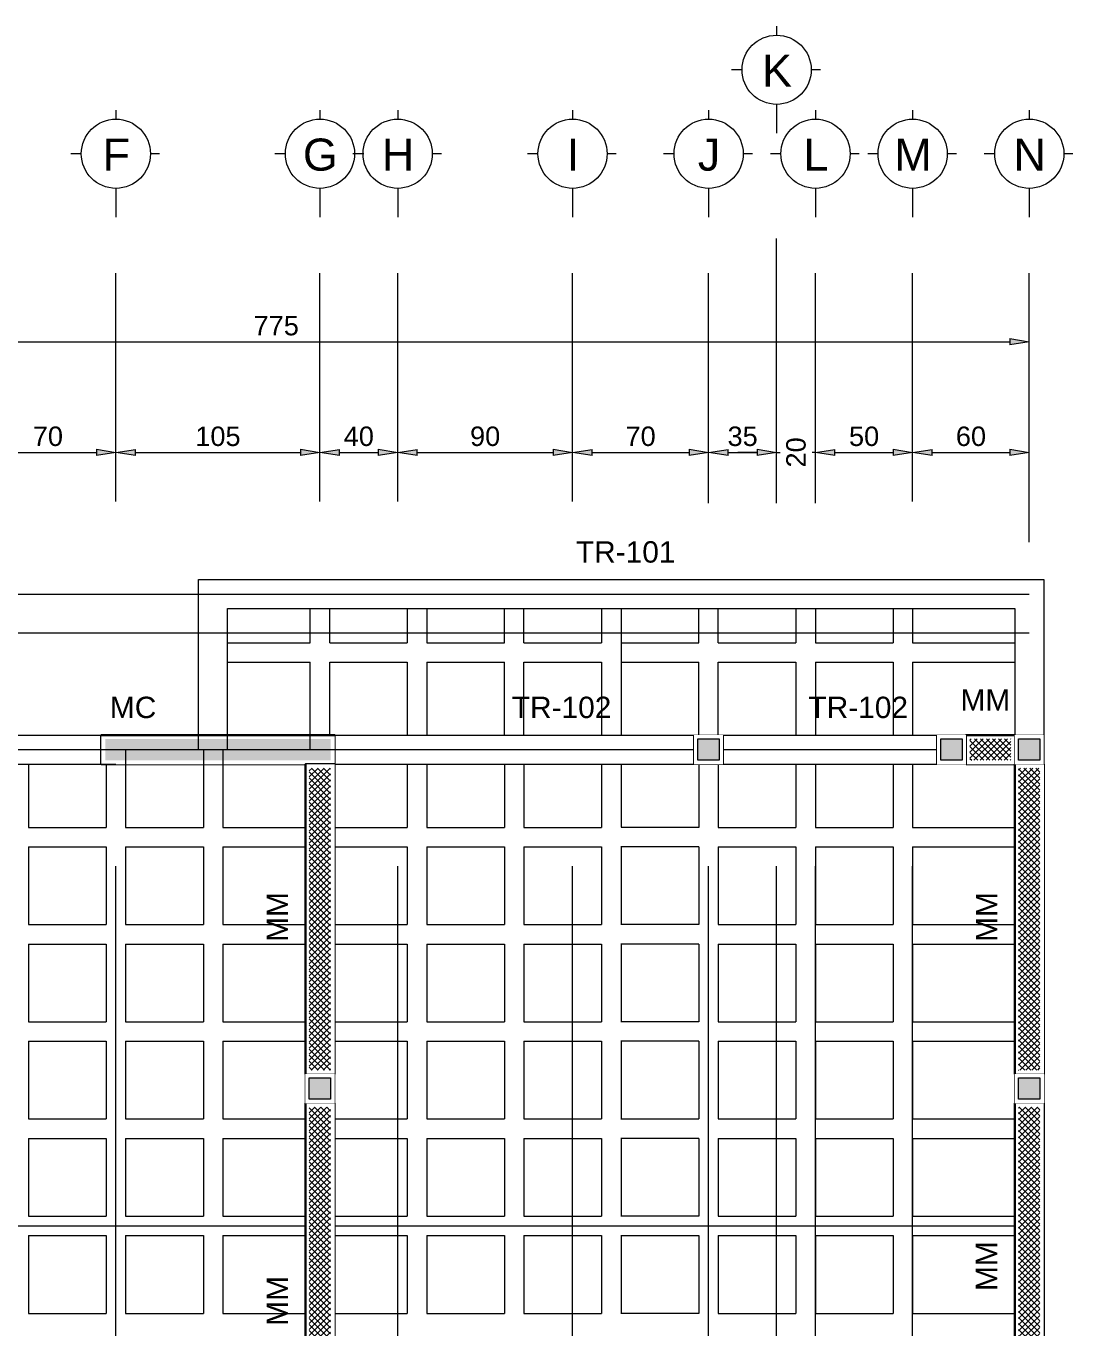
# Model space of a CAD drawing. Header units: metres. Extents: x -44 to 49.1, y -18.2 to 16.5.
# Drawn here: x 3.95 to 9.34, y 9.76 to 16.45 of the extents above; entities that cross this region are included whole.
import ezdxf
from ezdxf.enums import TextEntityAlignment as Align

# ---------------------------------------------------------------- set-up
doc = ezdxf.new("R2010")
doc.units = ezdxf.units.M
doc.set_wipeout_variables(frame=1)
doc.header["$PDMODE"] = 35
doc.linetypes.add('CENTER2', pattern=[1.125, 0.75, -0.125, 0.125, -0.125])
for name, color, linetype, lineweight in [('.S-Castillos', 1, 'Continuous', 5), ('.S-Cotas', 11, 'Continuous', 15), ('.S-Dimensiones', 11, 'Continuous', 15), ('.S-Ejes', 251, 'CENTER2', 5), ('.S-Muros', 1, 'Continuous', 30), ('.S-Nervaduras', 86, 'Continuous', 13), ('.S-Textos', 5, 'Continuous', 15), ('.S-Vigas_Concreto', 2, 'Continuous', 20)]:
    doc.layers.add(name, color=color, linetype=linetype, lineweight=lineweight)
doc.styles.add('General', font='arial.ttf')
doc.styles.add('Texto_Minimo', font='arial.ttf', dxfattribs={"height": 1.8})
doc.dimstyles.new('Generales', dxfattribs={"dimscale": 0, "dimtxt": 2, "dimasz": 2, "dimexe": 1.25, "dimexo": 0.625, "dimtad": 1, "dimdec": 0, "dimlfac": 100, "dimzin": 1, "dimdsep": 46, "dimtxsty": 'General', "dimblk": 'FLECHA', "dimcen": 2, "dimclrd": 11, "dimclre": 11, "dimclrt": 5, "dimadec": 0, "dimazin": 0, "dimtfac": 1, "dimtdec": 0, "dimtmove": 0, "dimatfit": 3, "dimfxl": 1, "dimlwd": 13, "dimlwe": 13, "dimarcsym": 0})

# ---------------------------------------------------------------- blocks, each defined once
blk = doc.blocks.new('*U33')
for p, q in [((0, 4.5), (0, 3.56)), ((-3.56, 0), (-4.63, 0)), ((4.5, 0), (3.56, 0)), ((0, -3.56), (0, -6.52))]:
    blk.add_line(p, q)
blk.add_circle((0, 0), 3.56)
at = {"color": 1, "style": 'General'}
blk.add_attdef('EJE', text='', height=3.3, dxfattribs=at).set_placement((0.04, -0.09), align=Align.MIDDLE_CENTER)
blk = doc.blocks.new('FLECHA')
at = {"linetype": 'Continuous'}
blk.add_hatch(color=5, dxfattribs=at).paths.add_polyline_path([(0, 0), (-1, 0.1621), (-1, -0.1574)])
at = {"color": 5, "linetype": 'Continuous'}
blk.add_line((-1, 0.1621), (-1, -0.1574), dxfattribs=at)
blk.add_lwpolyline([(-1, 0.1621), (0, 0), (-1, -0.1574)], dxfattribs=at)
blk = doc.blocks.new('*D39')
at = {"layer": '.S-Dimensiones', "color": 11, "linetype": 'Continuous', "lineweight": 13, "transparency": 16777216}
for p, q in [((3.7139, 14.022), (3.7139, 14.3237)), ((4.4139, 14.0312), (4.4139, 14.3237)), ((3.8139, 14.2612), (4.3139, 14.2612))]:
    blk.add_line(p, q, dxfattribs=at)
at = {"layer": 'Defpoints', "color": 0, "transparency": 16777216}
for p in [(4.4139, 14.2612), (4.4139, 14), (3.7139, 13.9907)]:
    blk.add_point(p, dxfattribs=at)
at = {"layer": '.S-Dimensiones', "color": 11, "lineweight": 13, "transparency": 16777216, "xscale": 0.1, "yscale": 0.1, "zscale": 0.1, "rotation": 180}
blk.add_blockref('FLECHA', (3.7139, 14.2612), dxfattribs=at)
at = {"layer": '.S-Dimensiones', "color": 11, "lineweight": 13, "transparency": 16777216, "xscale": 0.1, "yscale": 0.1, "zscale": 0.1}
blk.add_blockref('FLECHA', (4.4139, 14.2612), dxfattribs=at)
at = {"layer": '.S-Dimensiones', "color": 5, "transparency": 16777216, "insert": (4.0639, 14.3435), "char_height": 0.1, "attachment_point": 5, "style": 'General'}
blk.add_mtext('70', dxfattribs=at)
blk = doc.blocks.new('*D40')
at = {"layer": '.S-Dimensiones', "color": 11, "linetype": 'Continuous', "lineweight": 13, "transparency": 16777216}
for p, q in [((4.4139, 14.0312), (4.4139, 14.3237)), ((5.4639, 14.031), (5.4639, 14.3237)), ((4.5139, 14.2612), (5.3639, 14.2612))]:
    blk.add_line(p, q, dxfattribs=at)
at = {"layer": 'Defpoints', "color": 0, "transparency": 16777216}
for p in [(5.4639, 14.2612), (4.4139, 14), (5.4639, 13.9998)]:
    blk.add_point(p, dxfattribs=at)
at = {"layer": '.S-Dimensiones', "color": 11, "lineweight": 13, "transparency": 16777216, "xscale": 0.1, "yscale": 0.1, "zscale": 0.1, "rotation": 180}
blk.add_blockref('FLECHA', (4.4139, 14.2612), dxfattribs=at)
at = {"layer": '.S-Dimensiones', "color": 11, "lineweight": 13, "transparency": 16777216, "xscale": 0.1, "yscale": 0.1, "zscale": 0.1}
blk.add_blockref('FLECHA', (5.4639, 14.2612), dxfattribs=at)
at = {"layer": '.S-Dimensiones', "color": 5, "transparency": 16777216, "insert": (4.9389, 14.3435), "char_height": 0.1, "attachment_point": 5, "style": 'General'}
blk.add_mtext('105', dxfattribs=at)
blk = doc.blocks.new('*D41')
at = {"layer": '.S-Dimensiones', "color": 11, "linetype": 'Continuous', "lineweight": 13, "transparency": 16777216}
for p, q in [((5.4639, 14.031), (5.4639, 14.3237)), ((5.8639, 14.0372), (5.8639, 14.3237)), ((5.5639, 14.2612), (5.7639, 14.2612))]:
    blk.add_line(p, q, dxfattribs=at)
at = {"layer": 'Defpoints', "color": 0, "transparency": 16777216}
for p in [(5.8639, 14.2612), (5.4639, 13.9998), (5.8639, 14.0059)]:
    blk.add_point(p, dxfattribs=at)
at = {"layer": '.S-Dimensiones', "color": 11, "lineweight": 13, "transparency": 16777216, "xscale": 0.1, "yscale": 0.1, "zscale": 0.1, "rotation": 180}
blk.add_blockref('FLECHA', (5.4639, 14.2612), dxfattribs=at)
at = {"layer": '.S-Dimensiones', "color": 11, "lineweight": 13, "transparency": 16777216, "xscale": 0.1, "yscale": 0.1, "zscale": 0.1}
blk.add_blockref('FLECHA', (5.8639, 14.2612), dxfattribs=at)
at = {"layer": '.S-Dimensiones', "color": 5, "transparency": 16777216, "insert": (5.6639, 14.3435), "char_height": 0.1, "attachment_point": 5, "style": 'General'}
blk.add_mtext('40', dxfattribs=at)
blk = doc.blocks.new('*D42')
at = {"layer": '.S-Dimensiones', "color": 11, "linetype": 'Continuous', "lineweight": 13, "transparency": 16777216}
for p, q in [((5.8639, 14.0372), (5.8639, 14.3237)), ((6.7639, 14.0464), (6.7639, 14.3237)), ((5.9639, 14.2612), (6.6639, 14.2612))]:
    blk.add_line(p, q, dxfattribs=at)
at = {"layer": 'Defpoints', "color": 0, "transparency": 16777216}
for p in [(6.7639, 14.2612), (5.8639, 14.0059), (6.7639, 14.0151)]:
    blk.add_point(p, dxfattribs=at)
at = {"layer": '.S-Dimensiones', "color": 11, "lineweight": 13, "transparency": 16777216, "xscale": 0.1, "yscale": 0.1, "zscale": 0.1, "rotation": 180}
blk.add_blockref('FLECHA', (5.8639, 14.2612), dxfattribs=at)
at = {"layer": '.S-Dimensiones', "color": 11, "lineweight": 13, "transparency": 16777216, "xscale": 0.1, "yscale": 0.1, "zscale": 0.1}
blk.add_blockref('FLECHA', (6.7639, 14.2612), dxfattribs=at)
at = {"layer": '.S-Dimensiones', "color": 5, "transparency": 16777216, "insert": (6.3139, 14.3435), "char_height": 0.1, "attachment_point": 5, "style": 'General'}
blk.add_mtext('90', dxfattribs=at)
blk = doc.blocks.new('*D43')
at = {"layer": '.S-Dimensiones', "color": 11, "linetype": 'Continuous', "lineweight": 13, "transparency": 16777216}
for p, q in [((6.7639, 14.0464), (6.7639, 14.3237)), ((7.4639, 14.0003), (7.4639, 14.3237)), ((6.8639, 14.2612), (7.3639, 14.2612))]:
    blk.add_line(p, q, dxfattribs=at)
at = {"layer": 'Defpoints', "color": 0, "transparency": 16777216}
for p in [(7.4639, 14.2612), (6.7639, 14.0151), (7.4639, 13.9691)]:
    blk.add_point(p, dxfattribs=at)
at = {"layer": '.S-Dimensiones', "color": 11, "lineweight": 13, "transparency": 16777216, "xscale": 0.1, "yscale": 0.1, "zscale": 0.1, "rotation": 180}
blk.add_blockref('FLECHA', (6.7639, 14.2612), dxfattribs=at)
at = {"layer": '.S-Dimensiones', "color": 11, "lineweight": 13, "transparency": 16777216, "xscale": 0.1, "yscale": 0.1, "zscale": 0.1}
blk.add_blockref('FLECHA', (7.4639, 14.2612), dxfattribs=at)
at = {"layer": '.S-Dimensiones', "color": 5, "transparency": 16777216, "insert": (7.1139, 14.3435), "char_height": 0.1, "attachment_point": 5, "style": 'General'}
blk.add_mtext('70', dxfattribs=at)
blk = doc.blocks.new('*D44')
at = {"layer": '.S-Dimensiones', "color": 11, "linetype": 'Continuous', "lineweight": 13, "transparency": 16777216}
for p, q in [((7.4639, 14.0003), (7.4639, 14.3237)), ((7.8139, 14.0003), (7.8139, 14.3237)), ((7.5639, 14.2612), (7.7139, 14.2612))]:
    blk.add_line(p, q, dxfattribs=at)
at = {"layer": 'Defpoints', "color": 0, "transparency": 16777216}
for p in [(7.8139, 14.2612), (7.4639, 13.9691), (7.8139, 13.9691)]:
    blk.add_point(p, dxfattribs=at)
at = {"layer": '.S-Dimensiones', "color": 11, "lineweight": 13, "transparency": 16777216, "xscale": 0.1, "yscale": 0.1, "zscale": 0.1, "rotation": 180}
blk.add_blockref('FLECHA', (7.4639, 14.2612), dxfattribs=at)
at = {"layer": '.S-Dimensiones', "color": 11, "lineweight": 13, "transparency": 16777216, "xscale": 0.1, "yscale": 0.1, "zscale": 0.1}
blk.add_blockref('FLECHA', (7.8139, 14.2612), dxfattribs=at)
at = {"layer": '.S-Dimensiones', "color": 5, "transparency": 16777216, "insert": (7.6389, 14.3435), "char_height": 0.1, "attachment_point": 5, "style": 'General'}
blk.add_mtext('35', dxfattribs=at)
blk = doc.blocks.new('*D45')
at = {"layer": '.S-Dimensiones', "color": 11, "linetype": 'Continuous', "lineweight": 13, "transparency": 16777216}
for p, q in [((7.8139, 14.0003), (7.8139, 14.3237)), ((8.0139, 14.0003), (8.0139, 14.3237)), ((7.7139, 14.2612), (7.6139, 14.2612)), ((7.8139, 14.2612), (7.8316, 14.2612)), ((8.0139, 14.2612), (7.9963, 14.2612)), ((8.1139, 14.2612), (8.2139, 14.2612))]:
    blk.add_line(p, q, dxfattribs=at)
at = {"layer": 'Defpoints', "color": 0, "transparency": 16777216}
for p in [(8.0139, 14.2612), (7.8139, 13.9691), (8.0139, 13.9691)]:
    blk.add_point(p, dxfattribs=at)
at = {"layer": '.S-Dimensiones', "color": 11, "lineweight": 13, "transparency": 16777216, "xscale": 0.1, "yscale": 0.1, "zscale": 0.1}
blk.add_blockref('FLECHA', (7.8139, 14.2612), dxfattribs=at)
at = {"layer": '.S-Dimensiones', "color": 11, "lineweight": 13, "transparency": 16777216, "xscale": 0.1, "yscale": 0.1, "zscale": 0.1, "rotation": 180}
blk.add_blockref('FLECHA', (8.0139, 14.2612), dxfattribs=at)
at = {"layer": '.S-Dimensiones', "color": 5, "transparency": 16777216, "insert": (7.9139, 14.2612), "char_height": 0.1, "attachment_point": 5, "rotation": 90, "style": 'General'}
blk.add_mtext('20', dxfattribs=at)
blk = doc.blocks.new('*D46')
at = {"layer": '.S-Dimensiones', "color": 11, "linetype": 'Continuous', "lineweight": 13, "transparency": 16777216}
for p, q in [((8.0139, 14.0003), (8.0139, 14.3237)), ((8.5139, 14.0464), (8.5139, 14.3237)), ((8.1139, 14.2612), (8.4139, 14.2612))]:
    blk.add_line(p, q, dxfattribs=at)
at = {"layer": 'Defpoints', "color": 0, "transparency": 16777216}
for p in [(8.5139, 14.2612), (8.5139, 14.0152), (8.0139, 13.9691)]:
    blk.add_point(p, dxfattribs=at)
at = {"layer": '.S-Dimensiones', "color": 11, "lineweight": 13, "transparency": 16777216, "xscale": 0.1, "yscale": 0.1, "zscale": 0.1, "rotation": 180}
blk.add_blockref('FLECHA', (8.0139, 14.2612), dxfattribs=at)
at = {"layer": '.S-Dimensiones', "color": 11, "lineweight": 13, "transparency": 16777216, "xscale": 0.1, "yscale": 0.1, "zscale": 0.1}
blk.add_blockref('FLECHA', (8.5139, 14.2612), dxfattribs=at)
at = {"layer": '.S-Dimensiones', "color": 5, "transparency": 16777216, "insert": (8.2639, 14.3435), "char_height": 0.1, "attachment_point": 5, "style": 'General'}
blk.add_mtext('50', dxfattribs=at)
blk = doc.blocks.new('*D47')
at = {"layer": '.S-Dimensiones', "color": 11, "linetype": 'Continuous', "lineweight": 13, "transparency": 16777216}
for p, q in [((8.5139, 14.0464), (8.5139, 14.3237)), ((9.1139, 14.028), (9.1139, 14.3237)), ((8.6139, 14.2612), (9.0139, 14.2612))]:
    blk.add_line(p, q, dxfattribs=at)
at = {"layer": 'Defpoints', "color": 0, "transparency": 16777216}
for p in [(9.1139, 14.2612), (8.5139, 14.0152), (9.1139, 13.9967)]:
    blk.add_point(p, dxfattribs=at)
at = {"layer": '.S-Dimensiones', "color": 11, "lineweight": 13, "transparency": 16777216, "xscale": 0.1, "yscale": 0.1, "zscale": 0.1, "rotation": 180}
blk.add_blockref('FLECHA', (8.5139, 14.2612), dxfattribs=at)
at = {"layer": '.S-Dimensiones', "color": 11, "lineweight": 13, "transparency": 16777216, "xscale": 0.1, "yscale": 0.1, "zscale": 0.1}
blk.add_blockref('FLECHA', (9.1139, 14.2612), dxfattribs=at)
at = {"layer": '.S-Dimensiones', "color": 5, "transparency": 16777216, "insert": (8.8139, 14.3435), "char_height": 0.1, "attachment_point": 5, "style": 'General'}
blk.add_mtext('60', dxfattribs=at)
blk = doc.blocks.new('*D48')
at = {"layer": '.S-Dimensiones', "color": 11, "linetype": 'Continuous', "lineweight": 13, "transparency": 16777216}
for p, q in [((1.3639, 13.8001), (1.3639, 14.8932)), ((9.1139, 13.8001), (9.1139, 14.8932)), ((1.4639, 14.8307), (9.0139, 14.8307))]:
    blk.add_line(p, q, dxfattribs=at)
at = {"layer": 'Defpoints', "color": 0, "transparency": 16777216}
for p in [(9.1139, 14.8307), (1.3639, 13.7689), (9.1139, 13.7689)]:
    blk.add_point(p, dxfattribs=at)
at = {"layer": '.S-Dimensiones', "color": 11, "lineweight": 13, "transparency": 16777216, "xscale": 0.1, "yscale": 0.1, "zscale": 0.1, "rotation": 180}
blk.add_blockref('FLECHA', (1.3639, 14.8307), dxfattribs=at)
at = {"layer": '.S-Dimensiones', "color": 11, "lineweight": 13, "transparency": 16777216, "xscale": 0.1, "yscale": 0.1, "zscale": 0.1}
blk.add_blockref('FLECHA', (9.1139, 14.8307), dxfattribs=at)
at = {"layer": '.S-Dimensiones', "color": 5, "transparency": 16777216, "insert": (5.2389, 14.9128), "char_height": 0.1, "attachment_point": 5, "style": 'General'}
blk.add_mtext('775', dxfattribs=at)
blk = doc.blocks.new('*U168')
blk.add_lwpolyline([(-0.0751, -0.075), (-0.0751, 0.075), (0.0749, 0.075), (0.0749, -0.075), (-0.0751, -0.075)])
blk.add_wipeout([(-0.0751, -0.075), (0.0749, -0.075), (0.0749, 0.075), (-0.0751, 0.075)])
h = blk.add_hatch(color=256)
h.dxf.hatch_style = 1
h.paths.add_polyline_path([(-0.0551, -0.055), (-0.0551, 0.055), (0.0549, 0.055), (0.0549, -0.055)])
blk.add_lwpolyline([(-0.0551, -0.055), (-0.0551, 0.055), (0.0549, 0.055), (0.0549, -0.055)], close=True)
blk = doc.blocks.new('*U1100')
for points in [[(-0.5, -0.075), (-0.2498, -0.075), (-0.2498, 0.075), (-0.5, 0.075)], [(-0.48, -0.055), (-0.2698, -0.055), (-0.2698, 0.055), (-0.48, 0.055)]]:
    blk.add_lwpolyline(points, close=True)
blk.add_wipeout([(-0.5, -0.075), (-0.2498, -0.075), (-0.2498, 0.075), (-0.5, 0.075)])
at = {"linetype": 'ByBlock', "lineweight": 5}
h = blk.add_hatch(dxfattribs=at)
h.set_pattern_fill('ANSI37', color=2, scale=0.0069)
h.set_pattern_definition([(45, (-0.7498, -4e-16), (-0.0154909, 0.0154909), []), (135, (-0.7498, -4e-16), (-0.0154909, -0.0154909), [])])
h.paths.add_polyline_path([(-0.48, 0.055), (-0.48, -0.055), (-0.2698, -0.055), (-0.2698, 0.055)])
blk.add_line((-0.5, 0.075), (-0.2498, 0.075))
blk = doc.blocks.new('*U1108')
for points in [[(-0.5, -0.075), (1.5563, -0.075), (1.5563, 0.075), (-0.5, 0.075)], [(-0.48, -0.055), (1.5363, -0.055), (1.5363, 0.055), (-0.48, 0.055)]]:
    blk.add_lwpolyline(points, close=True)
blk.add_wipeout([(-0.5, -0.075), (1.5563, -0.075), (1.5563, 0.075), (-0.5, 0.075)])
at = {"linetype": 'ByBlock', "lineweight": 5}
h = blk.add_hatch(dxfattribs=at)
h.set_pattern_fill('ANSI37', color=2, scale=0.0069)
h.set_pattern_definition([(45, (1.056306, 6e-16), (-0.01549094, 0.01549094), []), (135, (1.056306, 6e-16), (-0.01549094, -0.01549094), [])])
h.paths.add_polyline_path([(1.5363, -0.055), (1.5363, 0.055), (-0.48, 0.055), (-0.48, -0.055)])
blk.add_line((-0.5, 0.075), (1.5563, 0.075))
blk = doc.blocks.new('*U1109')
for points in [[(-0.5, -0.075), (1.0937, -0.075), (1.0937, 0.075), (-0.5, 0.075)], [(-0.48, -0.055), (1.0737, -0.055), (1.0737, 0.055), (-0.48, 0.055)]]:
    blk.add_lwpolyline(points, close=True)
blk.add_wipeout([(-0.5, -0.075), (1.0937, -0.075), (1.0937, 0.075), (-0.5, 0.075)])
at = {"linetype": 'ByBlock', "lineweight": 5}
h = blk.add_hatch(dxfattribs=at)
h.set_pattern_fill('ANSI37', color=2, scale=0.0069)
h.set_pattern_definition([(45, (0.593694, 3e-16), (-0.01549094, 0.01549094), []), (135, (0.593694, 3e-16), (-0.01549094, -0.01549094), [])])
h.paths.add_polyline_path([(1.0737, -0.055), (1.0737, 0.055), (-0.48, 0.055), (-0.48, -0.055)])
blk.add_line((-0.5, 0.075), (1.0937, 0.075))
blk = doc.blocks.new('*U1110')
for points in [[(-1.0937, -0.075), (0.5, -0.075), (0.5, 0.075), (-1.0937, 0.075)], [(-1.0737, -0.055), (0.48, -0.055), (0.48, 0.055), (-1.0737, 0.055)]]:
    blk.add_lwpolyline(points, close=True)
blk.add_wipeout([(-1.0937, -0.075), (0.5, -0.075), (0.5, 0.075), (-1.0937, 0.075)])
at = {"linetype": 'ByBlock', "lineweight": 5}
h = blk.add_hatch(dxfattribs=at)
h.set_pattern_fill('ANSI37', color=2, scale=0.0069)
h.set_pattern_definition([(45, (-0.593694, -3e-16), (-0.01549094, 0.01549094), []), (135, (-0.593694, -3e-16), (-0.01549094, -0.01549094), [])])
h.paths.add_polyline_path([(0.48, -0.055), (0.48, 0.055), (-1.0737, 0.055), (-1.0737, -0.055)])
blk.add_line((-1.0937, 0.075), (0.5, 0.075))
blk = doc.blocks.new('*U1167')
for points in [[(-0.5, -0.075), (0.7, -0.075), (0.7, 0.075), (-0.5, 0.075)], [(-0.48, -0.055), (0.68, -0.055), (0.68, 0.055), (-0.48, 0.055)]]:
    blk.add_lwpolyline(points, close=True)
blk.add_wipeout([(-0.5, -0.075), (0.7, -0.075), (0.7, 0.075), (-0.5, 0.075)])
at = {"linetype": 'ByBlock', "lineweight": 5}
h = blk.add_hatch(color=256, dxfattribs=at)
h.dxf.hatch_style = 1
h.paths.add_polyline_path([(0.68, -0.055), (0.68, 0.055), (-0.48, 0.055), (-0.48, -0.055)])
blk.add_line((-0.5, 0.075), (0.7, 0.075))

msp = doc.modelspace()

# ---------------------------------------------------------------- linework, layer by layer
at = {"layer": '.S-Ejes', "ltscale": 15}
for p, q in [((7.8139, 0.883), (7.8139, 15.3611)), ((5.8639, 0.883), (5.8639, 15.1829)), ((6.7639, 0.883), (6.7639, 15.1829)), ((7.4639, 0.883), (7.4639, 15.1829)), ((8.0139, 0.883), (8.0139, 15.1829)), ((8.5139, 0.883), (8.5139, 15.1829)), ((9.1139, 0.883), (9.1139, 15.1829)), ((-0.9372, 13.5325), (9.1139, 13.5325)), ((-1.1154, 13.3325), (9.1139, 13.3325)), ((-0.9372, 10.2825), (9.1139, 10.2825))]:
    msp.add_line(p, q, dxfattribs=at)
at = {"layer": '.S-Nervaduras'}
for p, q in [((5.4139, 13.2825), (5.4139, 13.4575)), ((5.5139, 13.2825), (5.5139, 13.4575)), ((5.9133, 13.4575), (5.9133, 13.2825)), ((6.0133, 13.4575), (6.0133, 13.2825)), ((6.4133, 13.2825), (6.4133, 13.4575)), ((6.5133, 13.2825), (6.5133, 13.4575)), ((6.9133, 13.4575), (6.9133, 13.2825)), ((7.0133, 13.4575), (7.0133, 12.8075)), ((7.4139, 13.2825), (7.4139, 13.4575)), ((7.5139, 13.2825), (7.5139, 13.4575)), ((7.9133, 13.4575), (7.9133, 13.2825)), ((8.0133, 13.4575), (8.0133, 13.2825)), ((8.4133, 13.4575), (8.4133, 13.2825)), ((8.5133, 13.4575), (8.5133, 13.2825)), ((4.9889, 13.2825), (5.4139, 13.2825)), ((5.5139, 13.2825), (5.9133, 13.2825)), ((6.0133, 13.2825), (6.4133, 13.2825)), ((6.5133, 13.2825), (6.9133, 13.2825)), ((7.0133, 13.2825), (7.4139, 13.2825)), ((7.5139, 13.2825), (7.9133, 13.2825)), ((8.0133, 13.2825), (8.4133, 13.2825)), ((8.5133, 13.2825), (9.0389, 13.2825)), ((4.9889, 13.1825), (5.4139, 13.1825)), ((5.5139, 13.1825), (5.9133, 13.1825)), ((5.9133, 13.1825), (5.9133, 12.8075)), ((6.0133, 13.1825), (6.0133, 12.8075)), ((6.0133, 13.1825), (6.4133, 13.1825)), ((6.4133, 12.8075), (6.4133, 13.1825)), ((6.5133, 12.8075), (6.5133, 13.1825)), ((6.5133, 13.1825), (6.9133, 13.1825)), ((6.9133, 13.1825), (6.9133, 12.8075)), ((7.0133, 13.1825), (7.4139, 13.1825)), ((7.4139, 12.8075), (7.4139, 13.1825)), ((7.5139, 12.8075), (7.5139, 13.1825)), ((7.5139, 13.1825), (7.9133, 13.1825)), ((7.9133, 13.1825), (7.9133, 12.8075)), ((8.0133, 13.1825), (8.0133, 12.8075)), ((8.0133, 13.1825), (8.4133, 13.1825)), ((8.4133, 13.1825), (8.4133, 12.8075)), ((8.5133, 13.1825), (8.5133, 12.8075)), ((8.5133, 13.1825), (9.0389, 13.1825)), ((3.9639, 12.6575), (3.9639, 12.3325)), ((5.9133, 12.6575), (5.9133, 12.3325)), ((6.0133, 12.6575), (6.0133, 12.3325)), ((6.4133, 12.6575), (6.4133, 12.3325)), ((6.5133, 12.6575), (6.5133, 12.3325)), ((6.9133, 12.6575), (6.9133, 12.3325)), ((7.0133, 12.6575), (7.0133, 12.3339)), ((7.4133, 12.6575), (7.4133, 12.3325)), ((7.5133, 12.6575), (7.5133, 12.3325)), ((7.9133, 12.6575), (7.9133, 12.3325)), ((8.0133, 12.6575), (8.0133, 12.3325)), ((8.4133, 12.6575), (8.4133, 12.3325)), ((8.5133, 12.6575), (8.5133, 12.3325)), ((3.9639, 12.3325), (4.3639, 12.3325)), ((4.4639, 12.3325), (4.8639, 12.3325)), ((4.9639, 12.3325), (5.4639, 12.3325)), ((5.4639, 12.3325), (5.9133, 12.3325)), ((6.0133, 12.3325), (6.4133, 12.3325)), ((6.5133, 12.3325), (6.9133, 12.3325)), ((7.0133, 12.3339), (7.4139, 12.3339)), ((7.5133, 12.3325), (7.9133, 12.3325)), ((8.0133, 12.3325), (8.4133, 12.3325)), ((8.5133, 12.3325), (9.1139, 12.3325)), ((3.9639, 12.2325), (3.9639, 11.8325)), ((3.9639, 12.2325), (4.3639, 12.2325)), ((4.3639, 12.2325), (4.3639, 11.8325)), ((4.4639, 12.2325), (4.4639, 11.8325)), ((4.4639, 12.2325), (4.8639, 12.2325)), ((4.8639, 12.2325), (4.8639, 11.8325)), ((4.9639, 12.2325), (4.9639, 11.8325)), ((4.9639, 12.2325), (5.4639, 12.2325)), ((5.4639, 12.2325), (5.9133, 12.2325)), ((5.9133, 12.2325), (5.9133, 11.8325)), ((6.0133, 12.2325), (6.0133, 11.8325)), ((6.0133, 12.2325), (6.4133, 12.2325)), ((6.4133, 12.2325), (6.4133, 11.8325)), ((6.5133, 12.2325), (6.5133, 11.8325)), ((6.5133, 12.2325), (6.9133, 12.2325)), ((6.9133, 12.2325), (6.9133, 11.8325)), ((7.0127, 12.2339), (7.4133, 12.2339)), ((7.0133, 12.2339), (7.0133, 11.8339)), ((7.4133, 12.2325), (7.4133, 11.8325)), ((7.5133, 12.2325), (7.5133, 11.8325)), ((7.5133, 12.2325), (7.9133, 12.2325)), ((7.9133, 12.2325), (7.9133, 11.8325)), ((8.0133, 12.2325), (8.0133, 11.8325)), ((8.0133, 12.2325), (8.4133, 12.2325)), ((8.4133, 12.2325), (8.4133, 11.8325)), ((8.5133, 12.2325), (8.5133, 11.8325)), ((8.5133, 12.2325), (9.1139, 12.2325)), ((3.9639, 11.8325), (4.3639, 11.8325)), ((4.4639, 11.8325), (4.8639, 11.8325)), ((4.9639, 11.8325), (5.4639, 11.8325)), ((5.4639, 11.8325), (5.9133, 11.8325)), ((6.0133, 11.8325), (6.4133, 11.8325)), ((6.5133, 11.8325), (6.9133, 11.8325)), ((7.0127, 11.8339), (7.4133, 11.8339)), ((7.5133, 11.8325), (7.9133, 11.8325)), ((8.0133, 11.8325), (8.4133, 11.8325)), ((8.5133, 11.8325), (9.1139, 11.8325)), ((3.9639, 11.7325), (3.9639, 11.3325)), ((3.9639, 11.7325), (4.3639, 11.7325)), ((4.3639, 11.7325), (4.3639, 11.3325)), ((4.4639, 11.7325), (4.4639, 11.3325)), ((4.4639, 11.7325), (4.8639, 11.7325)), ((4.8639, 11.7325), (4.8639, 11.3325)), ((4.9639, 11.7325), (4.9639, 11.3325)), ((4.9639, 11.7325), (5.4639, 11.7325)), ((5.4639, 11.7325), (5.9133, 11.7325)), ((5.9133, 11.7325), (5.9133, 11.3325)), ((6.0133, 11.7325), (6.0133, 11.3325)), ((6.0133, 11.7325), (6.4133, 11.7325)), ((6.4133, 11.7325), (6.4133, 11.3325)), ((6.5133, 11.7325), (6.5133, 11.3325)), ((6.5133, 11.7325), (6.9133, 11.7325)), ((6.9133, 11.7325), (6.9133, 11.3325)), ((7.0127, 11.7339), (7.4133, 11.7339)), ((7.0133, 11.7339), (7.0133, 11.3339)), ((7.4133, 11.7325), (7.4133, 11.3325)), ((7.5133, 11.7325), (7.5133, 11.3325)), ((7.5133, 11.7325), (7.9133, 11.7325)), ((7.9133, 11.7325), (7.9133, 11.3325)), ((8.0133, 11.7325), (8.0133, 11.3325)), ((8.0133, 11.7325), (8.4133, 11.7325)), ((8.4133, 11.7325), (8.4133, 11.3325)), ((8.5133, 11.7325), (8.5133, 11.3325)), ((8.5133, 11.7325), (9.1139, 11.7325)), ((3.9639, 11.3325), (4.3639, 11.3325)), ((4.4639, 11.3325), (4.8639, 11.3325)), ((4.9639, 11.3325), (5.4639, 11.3325)), ((5.4639, 11.3325), (5.9133, 11.3325)), ((6.0133, 11.3325), (6.4133, 11.3325)), ((6.5133, 11.3325), (6.9133, 11.3325)), ((7.0127, 11.3339), (7.4133, 11.3339)), ((7.5133, 11.3325), (7.9133, 11.3325)), ((8.0133, 11.3325), (8.4133, 11.3325)), ((8.5133, 11.3325), (9.1139, 11.3325)), ((3.9639, 11.2325), (3.9639, 10.8325)), ((3.9639, 11.2325), (4.3639, 11.2325)), ((4.3639, 11.2325), (4.3639, 10.8325)), ((4.4639, 11.2325), (4.4639, 10.8325)), ((4.4639, 11.2325), (4.8639, 11.2325)), ((4.8639, 11.2325), (4.8639, 10.8325)), ((4.9639, 11.2325), (4.9639, 10.8325)), ((4.9639, 11.2325), (5.4639, 11.2325)), ((5.4639, 11.2325), (5.9133, 11.2325)), ((5.9133, 11.2325), (5.9133, 10.8325)), ((6.0133, 11.2325), (6.0133, 10.8325)), ((6.0133, 11.2325), (6.4133, 11.2325)), ((6.4133, 11.2325), (6.4133, 10.8325)), ((6.5133, 11.2325), (6.5133, 10.8325)), ((6.5133, 11.2325), (6.9133, 11.2325)), ((6.9133, 11.2325), (6.9133, 10.8325)), ((7.0127, 11.2339), (7.4133, 11.2339)), ((7.0133, 11.2339), (7.0133, 10.8339)), ((7.4133, 11.2325), (7.4133, 10.8325)), ((7.5133, 11.2325), (7.5133, 10.8325)), ((7.5133, 11.2325), (7.9133, 11.2325)), ((7.9133, 11.2325), (7.9133, 10.8325)), ((8.0133, 11.2325), (8.0133, 10.8325)), ((8.0133, 11.2325), (8.4133, 11.2325)), ((8.4133, 11.2325), (8.4133, 10.8325)), ((8.5133, 11.2325), (8.5133, 10.8325)), ((8.5133, 11.2325), (9.1139, 11.2325)), ((3.9639, 10.8325), (4.3639, 10.8325)), ((4.4639, 10.8325), (4.8639, 10.8325)), ((4.9639, 10.8325), (5.4639, 10.8325)), ((5.4639, 10.8325), (5.9133, 10.8325)), ((6.0133, 10.8325), (6.4133, 10.8325)), ((6.5133, 10.8325), (6.9133, 10.8325)), ((7.0127, 10.8339), (7.4133, 10.8339)), ((7.5133, 10.8325), (7.9133, 10.8325)), ((8.0133, 10.8325), (8.4133, 10.8325)), ((8.5133, 10.8325), (9.1139, 10.8325)), ((3.9639, 10.7325), (3.9639, 10.3325)), ((3.9639, 10.7325), (4.3639, 10.7325)), ((4.3639, 10.7325), (4.3639, 10.3325)), ((4.4639, 10.7325), (4.4639, 10.3325)), ((4.4639, 10.7325), (4.8639, 10.7325)), ((4.8639, 10.7325), (4.8639, 10.3325)), ((4.9639, 10.7325), (4.9639, 10.3325)), ((4.9639, 10.7325), (5.4639, 10.7325)), ((5.4639, 10.7325), (5.9133, 10.7325)), ((5.9133, 10.7325), (5.9133, 10.3325)), ((6.0133, 10.7325), (6.0133, 10.3325)), ((6.0133, 10.7325), (6.4133, 10.7325)), ((6.4133, 10.7325), (6.4133, 10.3325)), ((6.5133, 10.7325), (6.5133, 10.3325)), ((6.5133, 10.7325), (6.9133, 10.7325)), ((6.9133, 10.7325), (6.9133, 10.3325)), ((7.0127, 10.7339), (7.4133, 10.7339)), ((7.0133, 10.7339), (7.0133, 10.3339)), ((7.4133, 10.7325), (7.4133, 10.3325)), ((7.5133, 10.7325), (7.5133, 10.3325)), ((7.5133, 10.7325), (7.9133, 10.7325)), ((7.9133, 10.7325), (7.9133, 10.3325)), ((8.0133, 10.7325), (8.0133, 10.3325)), ((8.0133, 10.7325), (8.4133, 10.7325)), ((8.4133, 10.7325), (8.4133, 10.3325)), ((8.5133, 10.7325), (8.5133, 10.3325)), ((8.5133, 10.7325), (9.1139, 10.7325)), ((3.9639, 10.3325), (4.3639, 10.3325)), ((4.4639, 10.3325), (4.8639, 10.3325)), ((4.9639, 10.3325), (5.4639, 10.3325)), ((5.4639, 10.3325), (5.9133, 10.3325)), ((6.0133, 10.3325), (6.4133, 10.3325)), ((6.5133, 10.3325), (6.9133, 10.3325)), ((7.0127, 10.3339), (7.4133, 10.3339)), ((7.5133, 10.3325), (7.9133, 10.3325)), ((8.0133, 10.3325), (8.4133, 10.3325)), ((8.5133, 10.3325), (9.1139, 10.3325)), ((3.9639, 10.2325), (3.9639, 9.8325)), ((3.9639, 10.2325), (4.3639, 10.2325)), ((4.3639, 10.2325), (4.3639, 9.8325)), ((4.4639, 10.2325), (4.4639, 9.8325)), ((4.4639, 10.2325), (4.8639, 10.2325)), ((4.8639, 10.2325), (4.8639, 9.8325)), ((4.9639, 10.2325), (4.9639, 9.8325)), ((4.9639, 10.2325), (5.4639, 10.2325)), ((5.4639, 10.2325), (5.9133, 10.2325)), ((5.9133, 10.2325), (5.9133, 9.8325)), ((6.0133, 10.2325), (6.0133, 9.8325)), ((6.0133, 10.2325), (6.4133, 10.2325)), ((6.4133, 10.2325), (6.4133, 9.8325)), ((6.5133, 10.2325), (6.5133, 9.8325)), ((6.5133, 10.2325), (6.9133, 10.2325)), ((6.9133, 10.2325), (6.9133, 9.8325)), ((7.0127, 10.2339), (7.4133, 10.2339)), ((7.0133, 10.2339), (7.0133, 9.8339)), ((7.4133, 10.2325), (7.4133, 9.8325)), ((7.5133, 10.2325), (7.5133, 9.8325)), ((7.5133, 10.2325), (7.9133, 10.2325)), ((7.9133, 10.2325), (7.9133, 9.8325)), ((8.0133, 10.2325), (8.0133, 9.8325)), ((8.0133, 10.2325), (8.4133, 10.2325)), ((8.4133, 10.2325), (8.4133, 9.8325)), ((8.5133, 10.2325), (8.5133, 9.8325)), ((8.5133, 10.2325), (9.1139, 10.2325)), ((3.9639, 9.8325), (4.3639, 9.8325)), ((4.4639, 9.8325), (4.8639, 9.8325)), ((4.9639, 9.8325), (5.4639, 9.8325)), ((5.4639, 9.8325), (5.9133, 9.8325)), ((6.0133, 9.8325), (6.4133, 9.8325)), ((6.5133, 9.8325), (6.9133, 9.8325)), ((7.0127, 9.8339), (7.4133, 9.8339)), ((7.5133, 9.8325), (7.9133, 9.8325)), ((8.0133, 9.8325), (8.4133, 9.8325)), ((8.5133, 9.8325), (9.1139, 9.8325))]:
    msp.add_line(p, q, dxfattribs=at)
at = {"layer": '.S-Vigas_Concreto'}
for p, q in [((4.8389, 13.6075), (9.1889, 13.6075)), ((9.1889, 13.6075), (9.1889, 12.7325)), ((4.9889, 13.4575), (9.0389, 13.4575)), ((9.0389, 13.4575), (9.0389, 12.7325)), ((7.4639, 12.8075), (8.6389, 12.8075)), ((7.4639, 12.6575), (8.6389, 12.6575))]:
    msp.add_line(p, q, dxfattribs=at)

# ---------------------------------------------------------------- block references
at = {"layer": '.S-Cotas', "xscale": 0.05, "yscale": 0.05, "zscale": 0.05}
for p, values in [((7.8139, 16.2295), {'EJE': 'K'}), ((4.4139, 15.7975), {'EJE': 'F'}), ((5.4639, 15.7975), {'EJE': 'G'}), ((5.8639, 15.7975), {'EJE': 'H'}), ((6.7639, 15.7975), {'EJE': 'I'}), ((7.4639, 15.7975), {'EJE': 'J'}), ((8.0139, 15.7975), {'EJE': 'L'}), ((8.5139, 15.7975), {'EJE': 'M'}), ((9.1139, 15.7975), {'EJE': 'N'})]:
    msp.add_blockref('*U33', p, dxfattribs=at).add_auto_attribs(values)
at = {"layer": '.S-Muros'}
msp.add_blockref('*U1167', (4.8389, 12.7325), dxfattribs=at)

# ---------------------------------------------------------------- texts
at = {"layer": '.S-Textos', "ltscale": 0.5, "style": 'Texto_Minimo'}
for s, p in [('TR-101', (6.781, 13.6943)), ('MC', (4.3829, 12.8947)), ('TR-102', (6.4511, 12.8947)), ('TR-102', (7.9777, 12.8947))]:
    msp.add_text(s, height=0.11, dxfattribs=at).set_placement(p)
at = {"layer": '.S-Textos', "style": 'General'}
msp.add_text('MM', height=0.11, dxfattribs=at).set_placement((8.7601, 12.9331))
for p in [(5.2989, 11.7436), (8.949, 11.7436), (8.9489, 9.9477), (5.2989, 9.7686)]:
    msp.add_text('MM', height=0.11, rotation=90, dxfattribs=at).set_placement(p)

# ---------------------------------------------------------------- dimensions: what is measured, and where the dimension line sits
at = {"layer": '.S-Dimensiones'}
for base, p1, p2, picture, middle in [((9.1139, 14.8307), (1.3639, 13.7689), (9.1139, 13.7689), '*D48', (5.2389, 14.9128)), ((4.4139, 14.2612), (3.7139, 13.9907), (4.4139, 14), '*D39', (4.0639, 14.3435)), ((5.4639, 14.2612), (4.4139, 14), (5.4639, 13.9998), '*D40', (4.9389, 14.3435)), ((5.8639, 14.2612), (5.4639, 13.9998), (5.8639, 14.0059), '*D41', (5.6639, 14.3435)), ((6.7639, 14.2612), (5.8639, 14.0059), (6.7639, 14.0151), '*D42', (6.3139, 14.3435)), ((7.4639, 14.2612), (6.7639, 14.0151), (7.4639, 13.9691), '*D43', (7.1139, 14.3435)), ((7.8139, 14.2612), (7.4639, 13.9691), (7.8139, 13.9691), '*D44', (7.6389, 14.3435)), ((8.5139, 14.2612), (8.0139, 13.9691), (8.5139, 14.0152), '*D46', (8.2639, 14.3435)), ((9.1139, 14.2612), (8.5139, 14.0152), (9.1139, 13.9967), '*D47', (8.8139, 14.3435))]:
    dim = msp.add_linear_dim(base=base, p1=p1, p2=p2, dimstyle='Generales', dxfattribs=at)
    dim.commit()
    dim.dimension.update_dxf_attribs({"geometry": picture, "text_midpoint": middle})
dim = msp.add_linear_dim(base=(8.0139, 14.2612), p1=(7.8139, 13.9691), p2=(8.0139, 13.9691), dimstyle='Generales', dxfattribs=at)
dim.commit()
dim.dimension.update_dxf_attribs({"geometry": '*D45', "text_midpoint": (7.9139, 14.2612), "text_rotation": 90})

# ---------------------------------------------------------------- next in the draw order: linework, layer by layer
at = {"layer": '.S-Ejes', "ltscale": 15}
for p, q in [((4.4139, 0.883), (4.4139, 15.1829)), ((5.4639, 0.883), (5.4639, 15.1829)), ((-0.9372, 12.7325), (9.1139, 12.7325))]:
    msp.add_line(p, q, dxfattribs=at)
at = {"layer": '.S-Nervaduras'}
for p, q in [((5.4139, 12.7325), (5.4139, 13.1825)), ((5.5139, 12.8075), (5.5139, 13.1825)), ((4.4639, 12.7341), (4.4639, 12.3325)), ((4.8639, 12.7325), (4.8639, 12.3325)), ((4.9639, 12.7325), (4.9639, 12.3325)), ((4.3639, 12.6575), (4.3639, 12.3325))]:
    msp.add_line(p, q, dxfattribs=at)
at = {"layer": '.S-Vigas_Concreto'}
for p, q in [((4.8389, 12.7325), (4.8389, 13.6075)), ((4.9889, 12.7325), (4.9889, 13.4575)), ((1.9639, 12.8075), (4.4139, 12.8075)), ((5.4639, 12.8075), (7.4639, 12.8075)), ((1.9639, 12.6575), (4.4139, 12.6575)), ((5.4639, 12.6575), (7.4639, 12.6575))]:
    msp.add_line(p, q, dxfattribs=at)

# ---------------------------------------------------------------- next in the draw order: block references
at = {"layer": '.S-Muros', "rotation": 90}
msp.add_blockref('*U1108', (9.1139, 9.3575), dxfattribs=at)

# ---------------------------------------------------------------- next in the draw order: block references
at = {"layer": '.S-Castillos', "ltscale": 0.5}
msp.add_blockref('*U168', (7.4638, 12.7325), dxfattribs=at)
at = {"layer": '.S-Muros'}
msp.add_blockref('*U1100', (9.2887, 12.7325), dxfattribs=at)
at = {"layer": '.S-Muros', "rotation": 90}
for name, p in [('*U1110', (5.4639, 12.1575)), ('*U1108', (5.4639, 9.3575))]:
    msp.add_blockref(name, p, dxfattribs=at)

# ---------------------------------------------------------------- next in the draw order: block references
at = {"layer": '.S-Castillos', "ltscale": 0.5}
for p in [(8.7138, 12.7325), (5.464, 10.9888)]:
    msp.add_blockref('*U168', p, dxfattribs=at)
at = {"layer": '.S-Muros', "rotation": 90}
msp.add_blockref('*U1109', (9.114, 11.5638), dxfattribs=at)

# ---------------------------------------------------------------- next in the draw order: block references
at = {"layer": '.S-Castillos', "ltscale": 0.5}
for p in [(9.114, 12.7325), (9.1141, 10.9888)]:
    msp.add_blockref('*U168', p, dxfattribs=at)

doc.saveas('drawing.dxf')
